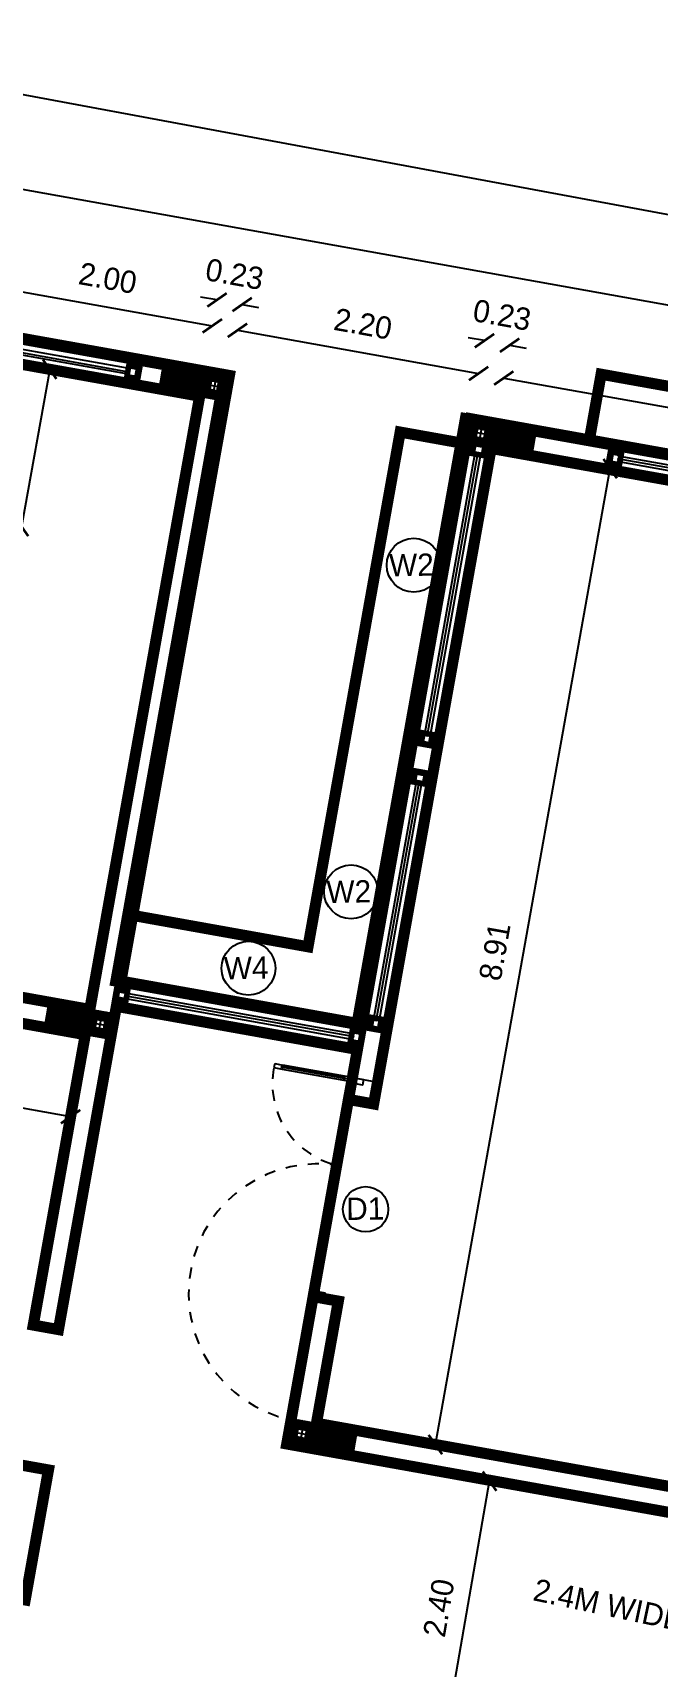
# Model space of a CAD drawing. Header units: metres. Extents: x 6101839 to 6102590, y -6659932 to -6659648.
# Drawn here: x 6102347.03 to 6102352.65, y -6659670.64 to -6659655.95 of the extents above; entities that cross this region are included whole.
import ezdxf

# ---------------------------------------------------------------- set-up
doc = ezdxf.new("R2010")
doc.units = ezdxf.units.M
doc.header["$LTSCALE"] = 500
doc.header["$MEASUREMENT"] = 0
doc.linetypes.add('DASHED2', pattern=[0.375, 0.25, -0.125])
doc.linetypes.add('HIDDEN', pattern=[0.375, 0.25, -0.125])
doc.layers.get('0').update_dxf_attribs({"linetype": 'CONTINUOUS'})
doc.layers.get('Defpoints').update_dxf_attribs({"linetype": 'CONTINUOUS'})
for name, color, linetype in [('above', 250, 'DASHED2'), ('BLK_1_FLR_2_CARPET_AREA', 25, 'CONTINUOUS'), ('BLK_1_FLR_2_CHAJJA', 6, 'CONTINUOUS'), ('BLK_1_LVL_2_BLDG_FOOT_PRINT', 1, 'CONTINUOUS'), ('COL', 2, 'CONTINUOUS'), ('DOORTEXT', 13, 'CONTINUOUS'), ('ED', 30, 'CONTINUOUS'), ('FURN1', 252, 'CONTINUOUS'), ('FURNITURE', 252, 'CONTINUOUS'), ('FURNITURES', 252, 'CONTINUOUS'), ('HATCH', 15, 'CONTINUOUS'), ('TEXT', 4, 'CONTINUOUS'), ('W-SCH', 205, 'CONTINUOUS'), ('wall', 125, 'CONTINUOUS'), ('wall1', 125, 'CONTINUOUS'), ('WIN', 252, 'CONTINUOUS'), ('WINDOWS', 252, 'CONTINUOUS')]:
    doc.layers.add(name, color=color, linetype=linetype)
doc.layers.add('BLK_1_FLR_2_BLT_UP_AREA', color=26, linetype='CONTINUOUS', plot=False)
doc.styles.add('RM', font='GOTHIC.TTF')
doc.styles.add('S2', font='GOTHIC.TTF')
doc.styles.add('USA TEXT', font='GOTHIC.TTF')
doc.dimstyles.new('1-100-ED', dxfattribs={"dimtxt": 0.2, "dimasz": 0.15, "dimexe": 0.18, "dimexo": 0.0625, "dimgap": 0.15, "dimtad": 1, "dimzin": 0, "dimdsep": 46, "dimtxsty": 'USA TEXT', "dimblk": 'ARCHTICK', "dimcen": 0.1, "dimse1": 1, "dimse2": 1, "dimclrd": 256, "dimclrt": 256, "dimadec": 0, "dimazin": 0, "dimtfac": 1, "dimtofl": 0, "dimtmove": 0, "dimatfit": 3, "dimldrblk": 'ARCHTICK', "dimfxl": 0.18, "dimtolj": 1, "dimtzin": 0, "dimarcsym": 0})

# ---------------------------------------------------------------- blocks, each defined once
blk = doc.blocks.new('NEWCOL')
at = {"layer": 'HATCH'}
h = blk.add_hatch(dxfattribs=at)
h.set_pattern_fill('ANSI31', color=256, scale=3, angle=270, style=0)
h.set_pattern_definition([(315, (-629970.926, -258732.088), (6.73519209, 6.73519209), [])])
h.paths.add_polyline_path([(0, 115), (-115, 115), (-115, 0), (-37.5, 0), (-37.5, 37.5), (0, 37.5)])
h.paths.add_polyline_path([(115, 115), (0, 115), (0, 37.5), (37.5, 37.5), (37.5, 0), (115, 0)])
h.paths.add_polyline_path([(115, 0), (37.5, 0), (37.5, -37.5), (0, -37.5), (0, -485), (115, -485)])
h.paths.add_polyline_path([(0, -37.5), (-37.5, -37.5), (-37.5, 0), (-115, 0), (-115, -485), (0, -485)])
at = {"layer": 'COL'}
for p, q in [((-115, 0), (115, 0)), ((0, -485), (0, 115))]:
    blk.add_line(p, q, dxfattribs=at)
for points in [[(-115, -485), (115, -485), (115, 115), (-115, 115)], [(-37.5, -37.5), (37.5, -37.5), (37.5, 37.5), (-37.5, 37.5)]]:
    blk.add_lwpolyline(points, close=True, dxfattribs=at)
blk = doc.blocks.new('_ArchTick')
at = {"color": 0, "linetype": 'ByBlock', "const_width": 0.15}
blk.add_lwpolyline([(-0.5, -0.5), (0.5, 0.5)], dxfattribs=at)
blk = doc.blocks.new('*D398')
at = {"layer": 'Defpoints', "color": 0, "transparency": 16777216}
for p in [(6102348.642, -6659658.588), (6102346.56, -6659658.867), (6102348.529, -6659659.22)]:
    blk.add_point(p, dxfattribs=at)
at = {"layer": 'ED', "lineweight": -2, "transparency": 16777216}
blk.add_line((6102346.673, -6659658.235), (6102348.642, -6659658.588), dxfattribs=at)
at = {"layer": 'ED', "lineweight": -2, "transparency": 16777216, "xscale": 0.15, "yscale": 0.15, "zscale": 0.15}
for p, rotation in [((6102346.673, -6659658.235), 169.8449079145142), ((6102348.642, -6659658.588), 349.8449079145142)]:
    blk.add_blockref('_ArchTick', p, dxfattribs=dict(at, rotation=rotation))
at = {"layer": 'ED', "transparency": 16777216, "insert": (6102347.703, -6659658.16), "char_height": 0.2, "attachment_point": 5, "rotation": 349.8449, "style": 'USA TEXT'}
blk.add_mtext('\\A1;2.00', dxfattribs=at)
blk = doc.blocks.new('*D399')
at = {"layer": 'Defpoints', "color": 0, "transparency": 16777216}
for p in [(6102348.91, -6659658.396), (6102348.529, -6659659.22), (6102348.755, -6659659.26)]:
    blk.add_point(p, dxfattribs=at)
at = {"layer": 'ED', "lineweight": -2, "transparency": 16777216}
for p, q in [((6102348.684, -6659658.355), (6102348.536, -6659658.329)), ((6102348.91, -6659658.396), (6102349.058, -6659658.422))]:
    blk.add_line(p, q, dxfattribs=at)
at = {"layer": 'ED', "lineweight": -2, "transparency": 16777216, "xscale": 0.15, "yscale": 0.15, "zscale": 0.15}
for p, rotation in [((6102348.684, -6659658.355), 349.8449079145142), ((6102348.91, -6659658.396), 169.8449079145142)]:
    blk.add_blockref('_ArchTick', p, dxfattribs=dict(at, rotation=rotation))
at = {"layer": 'ED', "transparency": 16777216, "insert": (6102348.842, -6659658.124), "char_height": 0.2, "attachment_point": 5, "rotation": 349.8449, "style": 'USA TEXT'}
blk.add_mtext('\\A1;0.23', dxfattribs=at)
blk = doc.blocks.new('*D400')
at = {"layer": 'Defpoints', "color": 0, "transparency": 16777216}
for p in [(6102351.034, -6659659.016), (6102348.755, -6659659.26), (6102350.921, -6659659.649)]:
    blk.add_point(p, dxfattribs=at)
at = {"layer": 'ED', "lineweight": -2, "transparency": 16777216}
blk.add_line((6102348.868, -6659658.628), (6102351.034, -6659659.016), dxfattribs=at)
at = {"layer": 'ED', "lineweight": -2, "transparency": 16777216, "xscale": 0.15, "yscale": 0.15, "zscale": 0.15}
for p, rotation in [((6102348.868, -6659658.628), 169.8449079145142), ((6102351.034, -6659659.016), 349.8449079145142)]:
    blk.add_blockref('_ArchTick', p, dxfattribs=dict(at, rotation=rotation))
at = {"layer": 'ED', "transparency": 16777216, "insert": (6102349.996, -6659658.571), "char_height": 0.2, "attachment_point": 5, "rotation": 349.8449, "style": 'USA TEXT'}
blk.add_mtext('\\A1;2.20', dxfattribs=at)
blk = doc.blocks.new('*D401')
at = {"layer": 'Defpoints', "color": 0, "transparency": 16777216}
for p in [(6102351.313, -6659658.762), (6102350.921, -6659659.649), (6102351.147, -6659659.689)]:
    blk.add_point(p, dxfattribs=at)
at = {"layer": 'ED', "lineweight": -2, "transparency": 16777216}
for p, q in [((6102351.087, -6659658.721), (6102350.939, -6659658.695)), ((6102351.313, -6659658.762), (6102351.46, -6659658.788))]:
    blk.add_line(p, q, dxfattribs=at)
at = {"layer": 'ED', "lineweight": -2, "transparency": 16777216, "xscale": 0.15, "yscale": 0.15, "zscale": 0.15}
for p, rotation in [((6102351.087, -6659658.721), 349.8449079145142), ((6102351.313, -6659658.762), 169.8449079145142)]:
    blk.add_blockref('_ArchTick', p, dxfattribs=dict(at, rotation=rotation))
at = {"layer": 'ED', "transparency": 16777216, "insert": (6102351.245, -6659658.491), "char_height": 0.2, "attachment_point": 5, "rotation": 349.8449, "style": 'USA TEXT'}
blk.add_mtext('\\A1;0.23', dxfattribs=at)
blk = doc.blocks.new('*D402')
at = {"layer": 'Defpoints', "color": 0, "transparency": 16777216}
for p in [(6102351.147, -6659659.689), (6102360.877, -6659660.779), (6102360.764, -6659661.411)]:
    blk.add_point(p, dxfattribs=at)
at = {"layer": 'ED', "lineweight": -2, "transparency": 16777216}
blk.add_line((6102351.26, -6659659.057), (6102360.877, -6659660.779), dxfattribs=at)
at = {"layer": 'ED', "lineweight": -2, "transparency": 16777216, "xscale": 0.15, "yscale": 0.15, "zscale": 0.15}
for p, rotation in [((6102351.26, -6659659.057), 169.8449079145142), ((6102360.877, -6659660.779), 349.8449079145142)]:
    blk.add_blockref('_ArchTick', p, dxfattribs=dict(at, rotation=rotation))
at = {"layer": 'ED', "transparency": 16777216, "insert": (6102356.113, -6659659.667), "char_height": 0.2, "attachment_point": 5, "rotation": 349.8449, "style": 'USA TEXT'}
blk.add_mtext('\\A1;9.77', dxfattribs=at)
blk = doc.blocks.new('*D406')
at = {"layer": 'Defpoints', "color": 0, "transparency": 16777216}
for p in [(6102340.601, -6659656.46), (6102371.106, -6659661.692), (6102371.066, -6659661.918)]:
    blk.add_point(p, dxfattribs=at)
at = {"layer": 'ED', "lineweight": -2, "transparency": 16777216}
blk.add_line((6102340.642, -6659656.234), (6102371.106, -6659661.692), dxfattribs=at)
at = {"layer": 'ED', "lineweight": -2, "transparency": 16777216, "xscale": 0.15, "yscale": 0.15, "zscale": 0.15}
for p, rotation in [((6102340.642, -6659656.234), 169.8419334740562), ((6102371.106, -6659661.692), 349.8419334740562)]:
    blk.add_blockref('_ArchTick', p, dxfattribs=dict(at, rotation=rotation))
at = {"layer": 'ED', "transparency": 16777216, "insert": (6102355.919, -6659658.712), "char_height": 0.2, "attachment_point": 5, "rotation": 349.8419, "style": 'USA TEXT'}
blk.add_mtext('\\A1;30.95', dxfattribs=at)
blk = doc.blocks.new('*D449')
at = {"layer": 'Defpoints', "color": 0, "transparency": 16777216}
for p in [(6102352.216, -6659659.871), (6102352.216, -6659659.871), (6102350.646, -6659668.641)]:
    blk.add_point(p, dxfattribs=at)
at = {"layer": 'ED', "lineweight": -2, "transparency": 16777216}
blk.add_line((6102350.646, -6659668.641), (6102352.216, -6659659.871), dxfattribs=at)
at = {"layer": 'ED', "lineweight": -2, "transparency": 16777216, "xscale": 0.15, "yscale": 0.15, "zscale": 0.15}
for p, rotation in [((6102352.216, -6659659.871), 79.84491402584337), ((6102350.646, -6659668.641), 259.8449140258434)]:
    blk.add_blockref('_ArchTick', p, dxfattribs=dict(at, rotation=rotation))
at = {"layer": 'ED', "transparency": 16777216, "insert": (6102351.18, -6659664.211), "char_height": 0.2, "attachment_point": 5, "rotation": 79.8449, "style": 'USA TEXT'}
blk.add_mtext('\\A1;8.91', dxfattribs=at)
blk = doc.blocks.new('*D460')
at = {"layer": 'Defpoints', "color": 0, "transparency": 16777216}
for p in [(6102341.029, -6659663.798), (6102347.501, -6659664.957), (6102347.369, -6659665.694)]:
    blk.add_point(p, dxfattribs=at)
at = {"layer": 'ED', "lineweight": -2, "transparency": 16777216}
blk.add_line((6102340.897, -6659664.534), (6102347.369, -6659665.694), dxfattribs=at)
at = {"layer": 'ED', "lineweight": -2, "transparency": 16777216, "xscale": 0.15, "yscale": 0.15, "zscale": 0.15}
for p, rotation in [((6102340.897, -6659664.534), 169.8398049388535), ((6102347.369, -6659665.694), 349.8398049388535)]:
    blk.add_blockref('_ArchTick', p, dxfattribs=dict(at, rotation=rotation))
at = {"layer": 'ED', "transparency": 16777216, "insert": (6102344.178, -6659664.863), "char_height": 0.2, "attachment_point": 5, "rotation": 349.8398, "style": 'USA TEXT'}
blk.add_mtext('\\A1;6.57', dxfattribs=at)
blk = doc.blocks.new('*D461')
at = {"layer": 'Defpoints', "color": 0, "transparency": 16777216}
for p in [(6102346.447, -6659658.847), (6102346.194, -6659660.259), (6102346.928, -6659660.391)]:
    blk.add_point(p, dxfattribs=at)
at = {"layer": 'ED', "lineweight": -2, "transparency": 16777216}
blk.add_line((6102347.181, -6659658.978), (6102346.928, -6659660.391), dxfattribs=at)
at = {"layer": 'ED', "lineweight": -2, "transparency": 16777216, "xscale": 0.15, "yscale": 0.15, "zscale": 0.15}
for p, rotation in [((6102347.181, -6659658.978), 79.84491519823716), ((6102346.928, -6659660.391), 259.8449151982371)]:
    blk.add_blockref('_ArchTick', p, dxfattribs=dict(at, rotation=rotation))
at = {"layer": 'ED', "transparency": 16777216, "insert": (6102346.804, -6659659.64), "char_height": 0.2, "attachment_point": 5, "rotation": 79.8449, "style": 'USA TEXT'}
blk.add_mtext('\\A1;1.44', dxfattribs=at)
blk = doc.blocks.new('*D475')
at = {"layer": 'Defpoints', "color": 0, "transparency": 16777216}
for p in [(6102340.229, -6659658.201), (6102399.505, -6659666.287), (6102398.976, -6659669.13)]:
    blk.add_point(p, dxfattribs=at)
at = {"layer": 'ED', "lineweight": -2, "transparency": 16777216}
blk.add_line((6102340.758, -6659655.358), (6102399.505, -6659666.287), dxfattribs=at)
at = {"layer": 'ED', "lineweight": -2, "transparency": 16777216, "xscale": 0.15, "yscale": 0.15, "zscale": 0.15}
for p, rotation in [((6102340.758, -6659655.358), 169.4613514165801), ((6102399.505, -6659666.287), 349.4613514165802)]:
    blk.add_blockref('_ArchTick', p, dxfattribs=dict(at, rotation=rotation))
at = {"layer": 'ED', "transparency": 16777216, "insert": (6102370.178, -6659660.572), "char_height": 0.2, "attachment_point": 5, "rotation": 349.4614, "style": 'USA TEXT'}
blk.add_mtext('\\A1;59.76', dxfattribs=at)
blk = doc.blocks.new('*D476')
at = {"layer": 'Defpoints', "color": 0, "transparency": 16777216}
for p in [(6102350.884, -6659668.927), (6102351.133, -6659668.97), (6102350.474, -6659671.291)]:
    blk.add_point(p, dxfattribs=at)
at = {"layer": 'ED', "lineweight": -2, "transparency": 16777216}
blk.add_line((6102350.723, -6659671.335), (6102351.133, -6659668.97), dxfattribs=at)
at = {"layer": 'ED', "lineweight": -2, "transparency": 16777216, "xscale": 0.15, "yscale": 0.15, "zscale": 0.15}
for p, rotation in [((6102351.133, -6659668.97), 80.16725979959114), ((6102350.723, -6659671.335), 260.1672597995911)]:
    blk.add_blockref('_ArchTick', p, dxfattribs=dict(at, rotation=rotation))
at = {"layer": 'ED', "transparency": 16777216, "insert": (6102350.677, -6659670.109), "char_height": 0.2, "attachment_point": 5, "rotation": 80.1673, "style": 'USA TEXT'}
blk.add_mtext('\\A1;2.40', dxfattribs=at)
blk = doc.blocks.new('A$C62665808')
at = {"layer": 'FURNITURES', "color": 233}
for p, q in [((512, 100), (437, 100)), ((450, 62), (512, 62)), ((500, 78), (500, 84)), ((512, 84), (500, 84)), ((512, 78), (500, 78)), ((512, 84), (512, 100)), ((512, 62), (512, 78)), ((2288, 84), (2288, 100)), ((2288, 100), (2363, 100)), ((2288, 84), (2300, 84)), ((2288, 62), (2288, 78)), ((2288, 78), (2300, 78)), ((2350, 62), (2288, 62)), ((2300, 78), (2300, 84))]:
    blk.add_line(p, q, dxfattribs=at)
at = {"layer": 'FURNITURES', "color": 250}
for p, q in [((512, 100), (2288, 100)), ((512, 84), (2300, 84)), ((512, 78), (2300, 78)), ((512, 62), (2288, 62))]:
    blk.add_line(p, q, dxfattribs=at)
at = {"layer": 'FURNITURES', "color": 250, "linetype": 'HIDDEN', "ltscale": 0.5}
for centre, radius, start, end in [((437, 62), 1163, 359.9985, 178.1522), ((2350, 62), 750, 89.1025, 179.9987)]:
    blk.add_arc(centre, radius, start, end, dxfattribs=at)
at = {"layer": 'wall', "color": 7}
for p, q in [((2362, 812), (2362, 737)), ((2399, 812), (2362, 812)), ((2377, 737), (2362, 737)), ((2362, 737), (2363, 175)), ((2378, 175), (2377, 750)), ((2384, 750), (2377, 750)), ((2377, 737), (2377, 750)), ((2384, 175), (2384, 750)), ((2384, 737), (2384, 750)), ((2399, 737), (2384, 737)), ((2399, 812), (2399, 737)), ((2400, 175), (2399, 737)), ((2378, 175), (2363, 175)), ((2363, 175), (2363, 100)), ((2378, 175), (2378, 162)), ((2384, 162), (2378, 162)), ((2400, 175), (2384, 175)), ((2384, 175), (2384, 162)), ((2400, 100), (2400, 175)), ((-725, 137), (-650, 137)), ((-725, 137), (-725, 100)), ((-725, 100), (-650, 100)), ((363, 122), (-662, 122)), ((-662, 122), (-662, 116)), ((-650, 122), (-662, 122)), ((363, 116), (-662, 116)), ((-650, 116), (-662, 116)), ((-650, 137), (-650, 122)), ((363, 137), (-650, 137)), ((-650, 116), (-650, 100)), ((-650, 100), (363, 100)), ((437, 137), (363, 137)), ((363, 137), (363, 122)), ((363, 122), (375, 122)), ((363, 116), (363, 100)), ((363, 116), (375, 116)), ((363, 100), (437, 100)), ((375, 122), (375, 116)), ((437, 137), (437, 100)), ((437, 62), (437, 100)), ((437, 62), (450, 62)), ((2363, 62), (2350, 62)), ((2363, 62), (2363, 100)), ((2400, 100), (2363, 100))]:
    blk.add_line(p, q, dxfattribs=at)
for points in [[(437, 100), (400, 100), (400, 0), (450, 0), (450, 62)], [(2363, 100), (2400, 100), (2400, 0), (2350, 0), (2350, 62)]]:
    blk.add_lwpolyline(points, dxfattribs=at)

msp = doc.modelspace()

# ---------------------------------------------------------------- linework, layer by layer
at = {"layer": 'above', "linetype": 'ByBlock'}
for p, q in [((6102349.50152, -6659664.1676), (6102350.32985, -6659659.54253)), ((6102350.32985, -6659659.54253), (6102350.92037, -6659659.6483)), ((6102347.9262, -6659663.88554), (6102349.50152, -6659664.1676))]:
    msp.add_line(p, q, dxfattribs=at)
at = {"layer": 'above', "const_width": 0.1}
for points in [[(6102352.02892, -6659659.61323), (6102352.13471, -6659659.02263), (6102356.13112, -6659659.73846), (6102356.02534, -6659660.32896)], [(6102350.9203, -6659659.64829), (6102350.32985, -6659659.54254), (6102349.50152, -6659664.1676), (6102347.92662, -6659663.8855)]]:
    msp.add_lwpolyline(points, dxfattribs=at)
at = {"layer": 'BLK_1_FLR_2_BLT_UP_AREA', "color": 26, "linetype": 'Continuous', "const_width": 0.1}
msp.add_lwpolyline([(6102340.39433, -6659657.52915), (6102348.79562, -6659659.03398), (6102347.82117, -6659664.47627), (6102349.98617, -6659664.8651), (6102350.96092, -6659659.42189), (6102370.87417, -6659662.98866), (6102369.89896, -6659668.43082), (6102372.06473, -6659668.81875), (6102372.65281, -6659665.53558), (6102376.74766, -6659666.26905), (6102376.15979, -6659669.55225), (6102378.32533, -6659669.94014), (6102379.2294, -6659664.89161), (6102399.14244, -6659668.45844), (6102398.02854, -6659674.67718), (6102401.11791, -6659674.67718)], dxfattribs=at)
at = {"layer": 'BLK_1_FLR_2_CARPET_AREA', "color": 15, "linetype": 'Continuous', "const_width": 0.1}
for points in [[(6102340.58018, -6659657.7961), (6102348.52867, -6659659.21982), (6102347.54152, -6659664.73096), (6102346.75405, -6659664.58994), (6102346.7135, -6659664.8163), (6102345.5323, -6659664.60473), (6102345.57285, -6659664.37833), (6102339.59303, -6659663.30723)], [(6102349.57758, -6659668.44942), (6102355.48357, -6659669.5073), (6102355.8362, -6659667.53863), (6102355.6098, -6659667.49807), (6102355.65035, -6659667.27168), (6102359.5877, -6659667.97693), (6102360.76371, -6659661.41142), (6102351.14661, -6659659.68934), (6102350.09125, -6659665.58003), (6102349.86485, -6659665.53948), (6102349.54777, -6659667.31133), (6102349.77417, -6659667.35189)]]:
    msp.add_lwpolyline(points, close=True, dxfattribs=at)
msp.add_lwpolyline([(6102355.01987, -6659672.09609), (6102348.88748, -6659670.99766), (6102348.25518, -6659674.52963), (6102346.08961, -6659674.14188), (6102346.60756, -6659671.24963), (6102346.38116, -6659671.20908), (6102345.91372, -6659673.81877), (6102339.44173, -6659672.65951), (6102339.86862, -6659670.27622), (6102344.42956, -6659671.09317), (6102344.47011, -6659670.86677), (6102338.43267, -6659669.78535), (6102339.08503, -6659666.14332), (6102345.12247, -6659667.22474), (6102345.16302, -6659666.99834), (6102340.60208, -6659666.18139), (6102341.02898, -6659663.7981), (6102347.50097, -6659664.95735), (6102347.03352, -6659667.56704), (6102347.25992, -6659667.6076), (6102347.78026, -6659664.70261), (6102349.94571, -6659665.09034), (6102349.31075, -6659668.63528), (6102355.44302, -6659669.73369)], dxfattribs=at)
at = {"layer": 'BLK_1_FLR_2_CHAJJA', "linetype": 'Continuous', "const_width": 0.1}
for points in [[(6102352.02893, -6659659.61319), (6102352.13471, -6659659.02263), (6102356.13111, -6659659.73856), (6102356.02534, -6659660.32896)], [(6102347.92692, -6659663.88567), (6102349.50152, -6659664.1676), (6102350.32985, -6659659.54254), (6102350.92071, -6659659.64871), (6102349.98691, -6659664.86356), (6102347.82044, -6659664.47614)]]:
    msp.add_lwpolyline(points, close=True, dxfattribs=at)
at = {"layer": 'BLK_1_LVL_2_BLDG_FOOT_PRINT', "ltscale": 400, "const_width": 0.1}
msp.add_lwpolyline([(6102367.26391, -6659682.89137), (6102347.35084, -6659679.32457), (6102348.16932, -6659674.75541), (6102346.00404, -6659674.36771), (6102346.00392, -6659674.36769), (6102345.18552, -6659678.93672), (6102336.09521, -6659677.30847), (6102337.00476, -6659672.23051), (6102339.1703, -6659672.6184), (6102339.59719, -6659670.23511), (6102338.12069, -6659669.97064), (6102338.85427, -6659665.87583), (6102340.33069, -6659666.14005), (6102340.75754, -6659663.75698), (6102339.28104, -6659663.49251), (6102340.3493, -6659657.52859), (6102348.75058, -6659659.03341), (6102347.77613, -6659664.47571), (6102349.94113, -6659664.86453), (6102350.91588, -6659659.42133), (6102370.82913, -6659662.9881)], dxfattribs=at)
at = {"layer": 'FURN1', "linetype": 'ByBlock'}
for p, q in [((6102355.79894, -6659660.2884), (6102352.25533, -6659659.65371)), ((6102352.21476, -6659659.88018), (6102355.75837, -6659660.51487))]:
    msp.add_line(p, q, dxfattribs=at)
at = {"layer": 'FURN1', "const_width": 0.1}
for points in [[(6102347.96134, -6659658.98414), (6102347.91211, -6659658.97532), (6102347.9033, -6659659.02448), (6102347.95253, -6659659.03333)], [(6102351.01573, -6659659.66601), (6102351.00692, -6659659.71523), (6102351.05614, -6659659.72404), (6102351.06495, -6659659.67483)], [(6102351.01584, -6659659.6654), (6102351.00703, -6659659.71462), (6102351.05624, -6659659.72343), (6102351.06506, -6659659.67421)], [(6102352.2383, -6659659.74877), (6102352.28752, -6659659.75759), (6102352.2787, -6659659.80681), (6102352.22949, -6659659.79799)], [(6102352.23892, -6659659.74889), (6102352.28813, -6659659.7577), (6102352.27932, -6659659.80692), (6102352.2301, -6659659.7981)], [(6102350.53987, -6659662.3235), (6102350.54868, -6659662.27429), (6102350.5979, -6659662.2831), (6102350.58909, -6659662.33232)], [(6102350.53998, -6659662.32289), (6102350.54879, -6659662.27367), (6102350.59801, -6659662.28248), (6102350.5892, -6659662.3317)], [(6102350.48723, -6659662.61745), (6102350.47841, -6659662.66667), (6102350.52763, -6659662.67548), (6102350.53644, -6659662.62626)], [(6102350.48734, -6659662.61684), (6102350.47852, -6659662.66605), (6102350.52774, -6659662.67487), (6102350.53655, -6659662.62565)], [(6102347.80333, -6659664.57169), (6102347.85255, -6659664.5805), (6102347.84374, -6659664.62972), (6102347.79452, -6659664.6209)], [(6102347.80395, -6659664.5718), (6102347.85317, -6659664.58061), (6102347.84435, -6659664.62983), (6102347.79514, -6659664.62102)], [(6102350.08189, -6659664.88121), (6102350.0907, -6659664.83199), (6102350.13992, -6659664.8408), (6102350.13111, -6659664.89002)], [(6102350.082, -6659664.88059), (6102350.09082, -6659664.83137), (6102350.14003, -6659664.84019), (6102350.13122, -6659664.8894)], [(6102349.96852, -6659664.95937), (6102349.9193, -6659664.95055), (6102349.91049, -6659664.99977), (6102349.9597, -6659665.00858)], [(6102349.96913, -6659664.95948), (6102349.91991, -6659664.95066), (6102349.9111, -6659664.99988), (6102349.96032, -6659665.00869)]]:
    msp.add_lwpolyline(points, close=True, dxfattribs=at)
at = {"layer": 'FURNITURE', "linetype": 'ByBlock', "ltscale": 0.2}
for p, q in [((6102347.9033, -6659659.02451), (6102341.23448, -6659657.83)), ((6102347.91215, -6659658.97532), (6102341.24332, -6659657.78081)), ((6102350.53998, -6659662.32289), (6102351.00703, -6659659.71462)), ((6102350.5892, -6659662.3317), (6102351.05614, -6659659.72405)), ((6102355.77248, -6659660.43258), (6102352.27932, -6659659.80692)), ((6102355.7813, -6659660.38336), (6102352.28752, -6659659.75759)), ((6102350.082, -6659664.88059), (6102350.47852, -6659662.66605)), ((6102350.13122, -6659664.8894), (6102350.52764, -6659662.67548)), ((6102347.79514, -6659664.62102), (6102349.91048, -6659664.99978)), ((6102347.80395, -6659664.5718), (6102349.91991, -6659664.95066))]:
    msp.add_line(p, q, dxfattribs=at)
at = {"layer": 'FURNITURE', "color": 4, "linetype": 'ByBlock', "ltscale": 0.2}
for p, q in [((6102347.90656, -6659659.00638), (6102341.2389, -6659657.8054)), ((6102350.5734, -6659662.27808), (6102351.03164, -6659659.71902)), ((6102355.72767, -6659660.39915), (6102352.28311, -6659659.7822)), ((6102350.11542, -6659664.83578), (6102350.50314, -6659662.67046)), ((6102347.84876, -6659664.60522), (6102349.91551, -6659664.97528))]:
    msp.add_line(p, q, dxfattribs=at)
at = {"layer": 'W-SCH'}
for centre, radius in [((6102350.45144, -6659660.73906), 0.24242), ((6102349.88866, -6659663.67452), 0.24242), ((6102348.9668, -6659664.36052), 0.24242), ((6102350.01942, -6659666.52689), 0.20375)]:
    msp.add_circle(centre, radius, dxfattribs=at)
at = {"layer": 'wall1', "linetype": 'ByBlock'}
for p, q in [((6102347.93807, -6659659.11404), (6102347.97862, -6659658.88764)), ((6102347.97862, -6659658.88764), (6102348.79562, -6659659.03398)), ((6102348.79562, -6659659.03398), (6102347.25992, -6659667.6076)), ((6102348.52867, -6659659.21982), (6102347.54152, -6659664.73096)), ((6102347.93807, -6659659.11404), (6102348.52867, -6659659.21982)), ((6102350.96092, -6659659.4219), (6102352.25532, -6659659.65379)), ((6102350.92037, -6659659.6483), (6102351.14677, -6659659.68884)), ((6102352.25532, -6659659.65379), (6102352.21476, -6659659.88018)), ((6102351.14677, -6659659.68884), (6102352.21477, -6659659.88014)), ((6102350.39179, -6659662.59973), (6102350.44431, -6659662.30639)), ((6102350.44432, -6659662.30639), (6102350.67079, -6659662.34695)), ((6102350.67079, -6659662.34695), (6102350.61827, -6659662.64028)), ((6102350.39186, -6659662.59974), (6102350.61826, -6659662.64028)), ((6102346.75405, -6659664.58994), (6102347.54152, -6659664.73096)), ((6102346.7135, -6659664.81634), (6102347.50097, -6659664.95735)), ((6102347.50097, -6659664.95735), (6102347.03352, -6659667.56704)), ((6102349.9004, -6659665.34267), (6102349.98635, -6659664.8641)), ((6102349.98635, -6659664.8641), (6102350.21281, -6659664.90465)), ((6102350.12679, -6659665.38322), (6102350.21252, -6659664.9046)), ((6102349.9004, -6659665.34267), (6102350.12679, -6659665.38322)), ((6102349.31063, -6659668.63526), (6102349.54777, -6659667.31133)), ((6102349.77417, -6659667.35189), (6102349.54777, -6659667.31133)), ((6102349.57758, -6659668.44942), (6102349.77417, -6659667.35189)), ((6102347.03352, -6659667.56704), (6102347.25992, -6659667.6076)), ((6102355.48357, -6659669.50729), (6102349.57758, -6659668.44942)), ((6102355.44302, -6659669.73369), (6102349.31063, -6659668.63526))]:
    msp.add_line(p, q, dxfattribs=at)
at = {"layer": 'WIN', "const_width": 0.1}
msp.add_lwpolyline([(6102344.55436, -6659669.6059), (6102346.96096, -6659670.03697), (6102347.17016, -6659668.86906), (6102344.76356, -6659668.43799)], close=True, dxfattribs=at)
at = {"layer": 'WINDOWS', "linetype": 'ByBlock'}
for p, q in [((6102347.97862, -6659658.88764), (6102341.21133, -6659657.67549)), ((6102347.93807, -6659659.11404), (6102341.17078, -6659657.90188)), ((6102350.44432, -6659662.30639), (6102350.9203, -6659659.64829)), ((6102350.67072, -6659662.34694), (6102351.1467, -6659659.68883)), ((6102349.98635, -6659664.8641), (6102350.39179, -6659662.59973)), ((6102350.21275, -6659664.90464), (6102350.61819, -6659662.64027)), ((6102347.82044, -6659664.47614), (6102349.98624, -6659664.86393)), ((6102347.7799, -6659664.70254), (6102349.9457, -6659665.09033))]:
    msp.add_line(p, q, dxfattribs=at)

# ---------------------------------------------------------------- block references
at = {"layer": 'COL', "yscale": 0.001, "zscale": 0.001}
for p, xscale, rotation in [((6102348.66215, -6659659.1269), 0.001, 259.8449151444936), ((6102351.05384, -6659659.55537), 0.001, 79.8449151444937), ((6102347.63444, -6659664.86443), -0.001, 259.8449151444937), ((6102349.4441, -6659668.54234), -0.001, 79.84491514449368)]:
    msp.add_blockref('NEWCOL', p, dxfattribs=dict(at, xscale=xscale, rotation=rotation))
at = {"layer": 'wall1', "xscale": 0.001, "yscale": 0.001, "zscale": 0.001, "rotation": 79.76474846393816}
msp.add_blockref('A$C62665808', (6102349.57502, -6659667.72272), dxfattribs=at)

# ---------------------------------------------------------------- texts
at = {"layer": 'DOORTEXT', "color": 3, "style": 'RM'}
for s, p in [('W2', (6102350.23163, -6659660.83859)), ('W2', (6102349.66886, -6659663.77405)), ('W4', (6102348.747, -6659664.46005)), ('D1', (6102349.84646, -6659666.62327))]:
    msp.add_text(s, height=0.2, rotation=0.815488, dxfattribs=at).set_placement(p)
at = {"layer": 'TEXT', "color": 7, "style": 'S2'}
msp.add_text('2.4M WIDE CORRIDOR', height=0.2, rotation=348.06554, dxfattribs=at).set_placement((6102351.51325, -6659670.03843))

# ---------------------------------------------------------------- dimensions: what is measured, and where the dimension line sits
at = {"layer": 'ED'}
for p1, p2, distance, picture, middle in [((6102340.22886, -6659658.2005), (6102398.97598, -6659669.12963), 2.89102, '*D475', (6102370.17783, -6659660.57209)), ((6102340.6012, -6659656.45966), (6102371.06588, -6659661.91811), 0.22969, '*D406', (6102355.91903, -6659658.71177)), ((6102346.4468, -6659658.84692), (6102346.19379, -6659660.25944), 0.7455, '*D461', (6102346.80369, -6659659.63976)), ((6102350.64558, -6659668.64072), (6102352.21632, -6659659.87146), 0, '*D449', (6102351.17992, -6659664.21112)), ((6102341.02908, -6659663.79752), (6102347.50097, -6659664.95735), -0.74809, '*D460', (6102344.17805, -6659664.86277)), ((6102350.47391, -6659671.29131), (6102350.88377, -6659668.92653), -0.25292, '*D476', (6102350.67676, -6659670.10856))]:
    dim = msp.add_aligned_dim(p1=p1, p2=p2, distance=distance, dimstyle='1-100-ED', dxfattribs=at)
    dim.commit()
    dim.dimension.update_dxf_attribs({"geometry": picture, "text_midpoint": middle})
for base, p1, p2, picture, middle in [((6102348.64187, -6659658.58778), (6102346.56, -6659658.8672), (6102348.52866, -6659659.21982), '*D398', (6102347.70251, -6659658.16043)), ((6102351.034, -6659659.01625), (6102348.75507, -6659659.26037), (6102350.92071, -6659659.64871), '*D400', (6102349.9961, -6659658.57126)), ((6102360.87694, -6659660.77932), (6102351.14677, -6659659.68884), (6102360.76372, -6659661.41143), '*D402', (6102356.11343, -6659659.66699))]:
    dim = msp.add_linear_dim(base=base, p1=p1, p2=p2, angle=349.844908, dimstyle='1-100-ED', dxfattribs=at)
    dim.commit()
    dim.dimension.update_dxf_attribs({"geometry": picture, "text_midpoint": middle})
for base, p1, p2, picture, middle in [((6102348.90994, -6659658.39575), (6102348.52866, -6659659.21982), (6102348.75507, -6659659.26037), '*D399', (6102348.79673, -6659658.37548)), ((6102351.31281, -6659658.76182), (6102350.92071, -6659659.64871), (6102351.14677, -6659659.68884), '*D401', (6102351.19982, -6659658.74158))]:
    dim = msp.add_linear_dim(base=base, p1=p1, p2=p2, angle=349.844908, dimstyle='1-100-ED', dxfattribs=at)
    dim.commit()
    dim.dimension.update_dxf_attribs({"geometry": picture, "text_midpoint": middle, "dimtype": 160})

doc.saveas('drawing.dxf')
